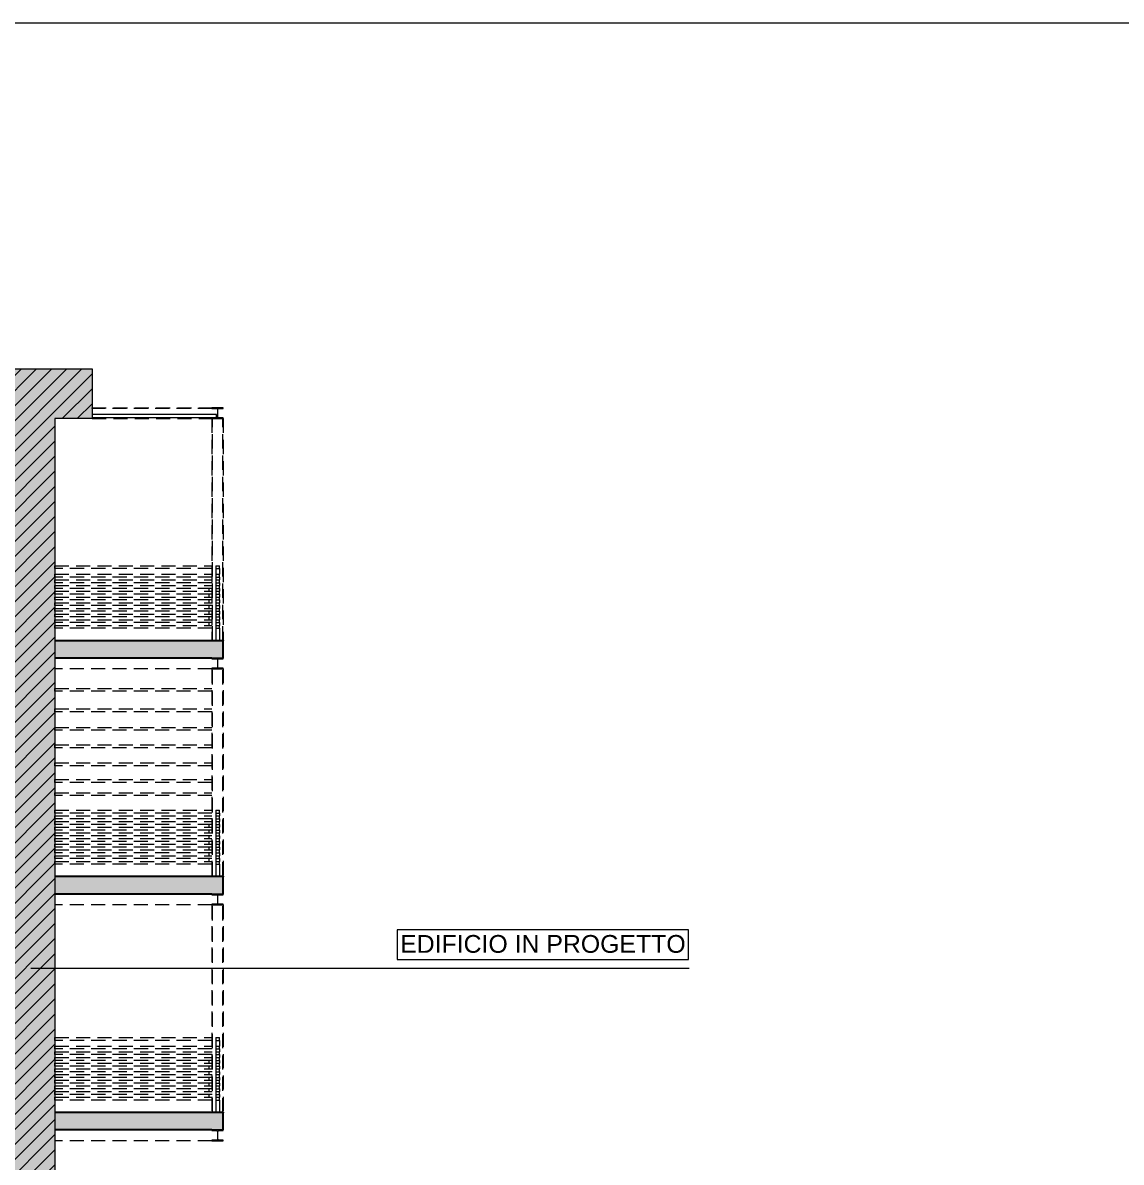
# Model space of a CAD drawing. Header units: millimetres. Extents: x -19 to 261, y -91 to 25.
# Drawn here: x 205.09 to 220.55, y 7.02 to 23.06 of the extents above; entities that cross this region are included whole.
import ezdxf

# ---------------------------------------------------------------- set-up
doc = ezdxf.new("R2010")
doc.units = ezdxf.units.MM
doc.linetypes.add('NASCOSTA2_S2', pattern=[0.3, 0.2, -0.1])
doc.layers.add('XR$3$STANDARD_1', color=7, linetype='Continuous', lineweight=18, true_color=0x000000)
doc.layers.add('XR$3$Travi', color=7, linetype='NASCOSTA2_S2', lineweight=18, true_color=0x000000)
doc.styles.add('ARIAL', font='arial.ttf')

msp = doc.modelspace()

# ---------------------------------------------------------------- hatches: boundary and pattern name
at = {"layer": 'XR$3$STANDARD_1', "lineweight": 5, "true_color": 0xff0000}
h = msp.add_hatch(dxfattribs=at)
h.set_pattern_fill('TRATTEGGIO_5', color=1, scale=0.1, style=0, pattern_type=2)
h.set_pattern_definition([(45, (0, 0), (-0.21213203, 0.21213203), []), (45, (-0.10607, 0.10607), (-0.21213203, 0.21213203), [])])
h.paths.add_polyline_path([(205.544, 17.488), (206.069, 17.488), (206.069, 18.188), (204.284, 18.188), (204.284, 0.378), (207.689, 0.378), (207.689, -2.542), (204.284, -2.542), (204.284, -2.942), (204.297, -3.083), (204.284, -2.962), (204.284, -3.292), (210.539, -3.292), (210.539, -2.792), (210.039, -2.792), (210.039, 0.178), (209.739, 0.178), (209.739, -2.542), (207.989, -2.542), (207.989, 0.378), (210.039, 0.378), (210.039, 0.888), (208.094, 0.888), (208.094, 3.918), (207.865, 3.918), (207.865, 4.118), (208.081, 4.118), (208.081, 4.223), (208.031, 4.223), (208.031, 4.233), (208.081, 4.233), (208.081, 4.368), (207.915, 4.368), (207.915, 4.408), (205.544, 4.408)], flags=0)
at = {"layer": 'XR$3$STANDARD_1', "lineweight": 5, "true_color": 0xadadad}
for points in [[(205.544, 17.488), (206.069, 17.488), (206.069, 18.188), (204.284, 18.188), (204.284, 0.378), (207.689, 0.378), (207.689, -2.542), (204.284, -2.542), (204.284, -2.939), (204.297, -3.083), (204.284, -2.962), (204.284, -3.292), (210.539, -3.292), (210.539, -2.792), (210.039, -2.792), (210.039, 0.178), (209.739, 0.178), (209.739, -2.542), (207.989, -2.542), (207.989, 0.378), (210.039, 0.378), (210.039, 0.888), (208.094, 0.888), (208.094, 3.918), (207.865, 3.918), (207.865, 4.118), (208.081, 4.118), (208.081, 4.223), (208.031, 4.223), (208.031, 4.233), (208.081, 4.233), (208.081, 4.368), (207.915, 4.368), (207.915, 4.408), (205.544, 4.408)], [(205.544, 14.368), (205.544, 14.118), (207.915, 14.118), (207.915, 14.368)], [(207.915, 10.798), (207.915, 11.048), (205.544, 11.048), (205.544, 10.798)], [(205.544, 7.478), (207.915, 7.478), (207.915, 7.728), (205.544, 7.728)]]:
    msp.add_hatch(color=253, dxfattribs=at).paths.add_polyline_path(points, flags=0)

# ---------------------------------------------------------------- linework, layer by layer
at = {"layer": 'XR$3$STANDARD_1', "color": 18, "lineweight": 18, "true_color": 0x000000}
for p, q in [((204.284, 18.188), (206.069, 18.188)), ((206.069, 18.188), (206.069, 17.488)), ((206.069, 17.488), (205.544, 17.488)), ((205.544, 17.488), (205.544, 4.408)), ((207.808, 15.418), (207.863, 15.418)), ((207.808, 15.418), (207.808, 15.378)), ((207.863, 15.378), (207.863, 15.418)), ((207.808, 15.378), (207.863, 15.378)), ((207.808, 15.298), (207.863, 15.298)), ((207.808, 15.298), (207.808, 15.258)), ((207.808, 15.258), (207.863, 15.258)), ((207.863, 15.258), (207.863, 15.298)), ((207.808, 15.218), (207.863, 15.218)), ((207.808, 15.218), (207.808, 15.178)), ((207.808, 15.178), (207.863, 15.178)), ((207.808, 15.138), (207.863, 15.138)), ((207.808, 15.138), (207.808, 15.098)), ((207.808, 15.098), (207.863, 15.098)), ((207.863, 15.178), (207.863, 15.218)), ((207.863, 15.098), (207.863, 15.138)), ((207.808, 15.058), (207.863, 15.058)), ((207.808, 15.058), (207.808, 15.018)), ((207.808, 15.018), (207.863, 15.018)), ((207.808, 14.978), (207.863, 14.978)), ((207.808, 14.978), (207.808, 14.938)), ((207.808, 14.938), (207.863, 14.938)), ((207.863, 15.018), (207.863, 15.058)), ((207.863, 14.938), (207.863, 14.978)), ((207.808, 14.898), (207.863, 14.898)), ((207.808, 14.898), (207.808, 14.858)), ((207.808, 14.858), (207.863, 14.858)), ((207.808, 14.818), (207.863, 14.818)), ((207.808, 14.818), (207.808, 14.778)), ((207.808, 14.778), (207.863, 14.778)), ((207.863, 14.858), (207.863, 14.898)), ((207.863, 14.778), (207.863, 14.818)), ((207.808, 14.738), (207.863, 14.738)), ((207.808, 14.738), (207.808, 14.698)), ((207.808, 14.698), (207.863, 14.698)), ((207.808, 14.658), (207.863, 14.658)), ((207.808, 14.658), (207.808, 14.618)), ((207.808, 14.618), (207.863, 14.618)), ((207.863, 14.698), (207.863, 14.738)), ((207.863, 14.618), (207.863, 14.658)), ((207.808, 14.578), (207.863, 14.578)), ((207.808, 14.578), (207.808, 14.538)), ((207.808, 14.538), (207.863, 14.538)), ((207.863, 14.538), (207.863, 14.578)), ((207.808, 11.978), (207.863, 11.978)), ((207.808, 11.978), (207.808, 11.938)), ((207.808, 11.938), (207.863, 11.938)), ((207.808, 11.898), (207.863, 11.898)), ((207.808, 11.898), (207.808, 11.858)), ((207.863, 11.938), (207.863, 11.978)), ((207.863, 11.858), (207.863, 11.898)), ((207.808, 11.858), (207.863, 11.858)), ((207.808, 11.818), (207.863, 11.818)), ((207.808, 11.818), (207.808, 11.778)), ((207.808, 11.778), (207.863, 11.778)), ((207.808, 11.738), (207.863, 11.738)), ((207.808, 11.738), (207.808, 11.698)), ((207.863, 11.778), (207.863, 11.818)), ((207.863, 11.698), (207.863, 11.738)), ((207.808, 11.698), (207.863, 11.698)), ((207.808, 11.658), (207.863, 11.658)), ((207.808, 11.658), (207.808, 11.618)), ((207.808, 11.618), (207.863, 11.618)), ((207.808, 11.578), (207.863, 11.578)), ((207.808, 11.578), (207.808, 11.538)), ((207.863, 11.618), (207.863, 11.658)), ((207.863, 11.538), (207.863, 11.578)), ((207.808, 11.538), (207.863, 11.538)), ((207.808, 11.498), (207.863, 11.498)), ((207.808, 11.498), (207.808, 11.458)), ((207.808, 11.458), (207.863, 11.458)), ((207.808, 11.418), (207.863, 11.418)), ((207.808, 11.418), (207.808, 11.378)), ((207.863, 11.458), (207.863, 11.498)), ((207.863, 11.378), (207.863, 11.418)), ((207.808, 11.378), (207.863, 11.378)), ((207.808, 11.338), (207.863, 11.338)), ((207.808, 11.338), (207.808, 11.298)), ((207.808, 11.298), (207.863, 11.298)), ((207.808, 11.258), (207.863, 11.258)), ((207.808, 11.258), (207.808, 11.218)), ((207.863, 11.298), (207.863, 11.338)), ((207.863, 11.218), (207.863, 11.258)), ((207.808, 11.218), (207.863, 11.218)), ((207.808, 8.778), (207.863, 8.778)), ((207.808, 8.778), (207.808, 8.738)), ((207.808, 8.738), (207.863, 8.738)), ((207.863, 8.738), (207.863, 8.778)), ((207.808, 8.658), (207.863, 8.658)), ((207.808, 8.658), (207.808, 8.618)), ((207.808, 8.618), (207.863, 8.618)), ((207.808, 8.578), (207.863, 8.578)), ((207.808, 8.578), (207.808, 8.538)), ((207.808, 8.538), (207.863, 8.538)), ((207.808, 8.498), (207.863, 8.498)), ((207.808, 8.498), (207.808, 8.458)), ((207.863, 8.618), (207.863, 8.658)), ((207.863, 8.538), (207.863, 8.578)), ((207.863, 8.458), (207.863, 8.498)), ((207.808, 8.458), (207.863, 8.458)), ((207.808, 8.418), (207.863, 8.418)), ((207.808, 8.418), (207.808, 8.378)), ((207.808, 8.378), (207.863, 8.378)), ((207.808, 8.338), (207.863, 8.338)), ((207.808, 8.338), (207.808, 8.298)), ((207.863, 8.378), (207.863, 8.418)), ((207.863, 8.298), (207.863, 8.338)), ((207.808, 8.298), (207.863, 8.298)), ((207.808, 8.258), (207.863, 8.258)), ((207.808, 8.258), (207.808, 8.218)), ((207.808, 8.218), (207.863, 8.218)), ((207.808, 8.178), (207.863, 8.178)), ((207.808, 8.178), (207.808, 8.138)), ((207.863, 8.218), (207.863, 8.258)), ((207.863, 8.138), (207.863, 8.178)), ((207.808, 8.138), (207.863, 8.138)), ((207.808, 8.098), (207.863, 8.098)), ((207.808, 8.098), (207.808, 8.058)), ((207.808, 8.058), (207.863, 8.058)), ((207.808, 8.018), (207.863, 8.018)), ((207.808, 8.018), (207.808, 7.978)), ((207.863, 8.058), (207.863, 8.098)), ((207.863, 7.978), (207.863, 8.018)), ((207.808, 7.978), (207.863, 7.978)), ((207.808, 7.938), (207.863, 7.938)), ((207.808, 7.938), (207.808, 7.898)), ((207.808, 7.898), (207.863, 7.898)), ((207.863, 7.898), (207.863, 7.938))]:
    msp.add_line(p, q, dxfattribs=at)
at = {"layer": 'XR$3$STANDARD_1', "color": 1, "lineweight": 18, "true_color": 0xff0000}
for p, q in [((207.755, 17.64), (207.755, 17.631)), ((207.915, 17.64), (207.755, 17.64)), ((207.915, 17.631), (207.915, 17.64)), ((207.755, 17.631), (207.817, 17.631)), ((207.817, 17.497), (207.755, 17.497)), ((207.755, 17.497), (207.755, 17.488)), ((207.755, 17.488), (207.915, 17.488)), ((207.817, 17.631), (207.821, 17.631)), ((207.817, 17.497), (207.817, 17.547)), ((207.821, 17.498), (207.817, 17.497)), ((207.821, 17.631), (207.825, 17.629)), ((207.825, 17.499), (207.821, 17.498)), ((207.825, 17.629), (207.828, 17.627)), ((207.828, 17.502), (207.825, 17.499)), ((207.828, 17.627), (207.83, 17.624)), ((207.83, 17.505), (207.828, 17.502)), ((207.83, 17.624), (207.832, 17.62)), ((207.832, 17.508), (207.83, 17.505)), ((207.832, 17.62), (207.832, 17.616)), ((207.832, 17.616), (207.832, 17.512)), ((207.832, 17.512), (207.832, 17.508)), ((207.838, 17.616), (207.839, 17.62)), ((207.838, 17.512), (207.838, 17.616)), ((207.839, 17.508), (207.838, 17.512)), ((207.839, 17.62), (207.84, 17.624)), ((207.841, 17.503), (207.839, 17.508)), ((207.84, 17.624), (207.843, 17.627)), ((207.845, 17.5), (207.841, 17.503)), ((207.843, 17.627), (207.846, 17.629)), ((207.849, 17.498), (207.845, 17.5)), ((207.846, 17.629), (207.85, 17.631)), ((207.853, 17.497), (207.849, 17.498)), ((207.85, 17.631), (207.853, 17.631)), ((207.853, 17.631), (207.915, 17.631)), ((207.915, 17.497), (207.853, 17.497)), ((207.915, 17.488), (207.915, 17.497)), ((207.755, 14.118), (207.755, 14.109)), ((207.915, 14.118), (207.755, 14.118)), ((207.915, 14.109), (207.915, 14.118)), ((207.755, 14.109), (207.817, 14.109)), ((207.817, 13.975), (207.755, 13.975)), ((207.755, 13.975), (207.755, 13.966)), ((207.755, 13.966), (207.915, 13.966)), ((207.817, 14.109), (207.821, 14.109)), ((207.821, 13.976), (207.817, 13.975)), ((207.821, 14.109), (207.825, 14.107)), ((207.825, 13.977), (207.821, 13.976)), ((207.825, 14.107), (207.828, 14.105)), ((207.828, 13.98), (207.825, 13.977)), ((207.828, 14.105), (207.83, 14.102)), ((207.83, 13.983), (207.828, 13.98)), ((207.83, 14.102), (207.832, 14.098)), ((207.832, 13.986), (207.83, 13.983)), ((207.832, 14.098), (207.832, 14.094)), ((207.832, 14.094), (207.832, 13.99)), ((207.832, 13.99), (207.832, 13.986)), ((207.838, 14.094), (207.839, 14.098)), ((207.838, 13.99), (207.838, 14.094)), ((207.839, 13.986), (207.838, 13.99)), ((207.839, 14.098), (207.84, 14.102)), ((207.841, 13.981), (207.839, 13.986)), ((207.84, 14.102), (207.843, 14.105)), ((207.845, 13.978), (207.841, 13.981)), ((207.843, 14.105), (207.846, 14.107)), ((207.849, 13.976), (207.845, 13.978)), ((207.846, 14.107), (207.85, 14.109)), ((207.853, 13.975), (207.849, 13.976)), ((207.85, 14.109), (207.853, 14.109)), ((207.853, 14.109), (207.915, 14.109)), ((207.915, 13.975), (207.853, 13.975)), ((207.915, 13.966), (207.915, 13.975)), ((207.755, 10.798), (207.755, 10.789)), ((207.915, 10.798), (207.755, 10.798)), ((207.755, 10.789), (207.817, 10.789)), ((207.817, 10.789), (207.821, 10.789)), ((207.821, 10.789), (207.825, 10.787)), ((207.825, 10.787), (207.828, 10.785)), ((207.828, 10.785), (207.83, 10.782)), ((207.83, 10.782), (207.832, 10.778)), ((207.832, 10.778), (207.832, 10.774)), ((207.832, 10.774), (207.832, 10.67)), ((207.838, 10.774), (207.839, 10.778)), ((207.838, 10.67), (207.838, 10.774)), ((207.839, 10.778), (207.84, 10.782)), ((207.84, 10.782), (207.843, 10.785)), ((207.843, 10.785), (207.846, 10.787)), ((207.846, 10.787), (207.85, 10.789)), ((207.85, 10.789), (207.853, 10.789)), ((207.853, 10.789), (207.915, 10.789)), ((207.915, 10.789), (207.915, 10.798)), ((207.817, 10.655), (207.755, 10.655)), ((207.755, 10.655), (207.755, 10.646)), ((207.755, 10.646), (207.915, 10.646)), ((207.821, 10.656), (207.817, 10.655)), ((207.825, 10.657), (207.821, 10.656)), ((207.828, 10.66), (207.825, 10.657)), ((207.83, 10.663), (207.828, 10.66)), ((207.832, 10.666), (207.83, 10.663)), ((207.832, 10.67), (207.832, 10.666)), ((207.839, 10.666), (207.838, 10.67)), ((207.841, 10.661), (207.839, 10.666)), ((207.845, 10.658), (207.841, 10.661)), ((207.849, 10.656), (207.845, 10.658)), ((207.853, 10.655), (207.849, 10.656)), ((207.915, 10.655), (207.853, 10.655)), ((207.915, 10.646), (207.915, 10.655)), ((214.47, 9.749), (205.205, 9.749)), ((207.755, 7.478), (207.755, 7.469)), ((207.915, 7.478), (207.755, 7.478)), ((207.755, 7.469), (207.817, 7.469)), ((207.817, 7.469), (207.821, 7.469)), ((207.821, 7.469), (207.825, 7.467)), ((207.825, 7.467), (207.828, 7.465)), ((207.828, 7.465), (207.83, 7.462)), ((207.83, 7.462), (207.832, 7.458)), ((207.832, 7.458), (207.832, 7.454)), ((207.832, 7.454), (207.832, 7.35)), ((207.838, 7.454), (207.839, 7.458)), ((207.838, 7.35), (207.838, 7.454)), ((207.839, 7.458), (207.84, 7.462)), ((207.84, 7.462), (207.843, 7.465)), ((207.843, 7.465), (207.846, 7.467)), ((207.846, 7.467), (207.85, 7.469)), ((207.85, 7.469), (207.853, 7.469)), ((207.853, 7.469), (207.915, 7.469)), ((207.915, 7.469), (207.915, 7.478)), ((207.817, 7.335), (207.755, 7.335)), ((207.755, 7.335), (207.755, 7.326)), ((207.755, 7.326), (207.915, 7.326)), ((207.821, 7.336), (207.817, 7.335)), ((207.825, 7.337), (207.821, 7.336)), ((207.828, 7.34), (207.825, 7.337)), ((207.83, 7.343), (207.828, 7.34)), ((207.832, 7.346), (207.83, 7.343)), ((207.832, 7.35), (207.832, 7.346)), ((207.839, 7.346), (207.838, 7.35)), ((207.841, 7.341), (207.839, 7.346)), ((207.845, 7.338), (207.841, 7.341)), ((207.849, 7.336), (207.845, 7.338)), ((207.853, 7.335), (207.849, 7.336)), ((207.915, 7.335), (207.853, 7.335)), ((207.915, 7.326), (207.915, 7.335))]:
    msp.add_line(p, q, dxfattribs=at)
at = {"layer": 'XR$3$STANDARD_1', "color": 18, "lineweight": 30, "true_color": 0x000000}
for p, q in [((207.915, 14.118), (207.915, 14.359)), ((207.755, 14.118), (205.544, 14.118)), ((207.915, 10.798), (207.915, 11.039)), ((207.755, 10.798), (205.544, 10.798)), ((207.915, 7.478), (207.915, 7.719)), ((207.755, 7.478), (205.544, 7.478))]:
    msp.add_line(p, q, dxfattribs=at)
at = {"layer": 'XR$3$STANDARD_1', "color": 18, "lineweight": 18, "true_color": 0x000000}
msp.add_lwpolyline([(177.099, 23.058), (260.757, 23.057)], dxfattribs=at)
at = {"layer": 'XR$3$STANDARD_1', "color": 1, "lineweight": 18, "true_color": 0xff0000}
for points in [[(207.817, 17.547), (206.069, 17.547), (206.069, 17.538)], [(207.755, 17.497), (206.069, 17.497), (206.069, 17.488)]]:
    msp.add_lwpolyline(points, dxfattribs=at)
at = {"layer": 'XR$3$STANDARD_1', "color": 18, "lineweight": 30, "true_color": 0x000000}
for points in [[(205.544, 14.368), (207.915, 14.368), (207.915, 14.359)], [(205.544, 11.048), (207.915, 11.048), (207.915, 11.039)], [(205.544, 7.728), (207.915, 7.728), (207.915, 7.719)]]:
    msp.add_lwpolyline(points, dxfattribs=at)
at = {"layer": 'XR$3$STANDARD_1', "color": 18, "lineweight": 18, "true_color": 0x000000}
msp.add_lwpolyline([(210.361, 9.876), (214.461, 9.876), (214.461, 10.293), (210.361, 10.293)], close=True, dxfattribs=at)
at = {"layer": 'XR$3$Travi', "color": 18, "lineweight": 5, "true_color": 0x000000}
for p, q in [((206.069, 17.488), (207.763, 17.488)), ((207.755, 17.488), (207.755, 14.368)), ((207.764, 14.368), (207.764, 17.488)), ((207.906, 14.368), (207.906, 17.488)), ((207.915, 17.488), (207.915, 14.368)), ((207.808, 15.378), (207.808, 15.298)), ((207.808, 15.258), (207.808, 15.218)), ((207.863, 15.378), (207.863, 15.298)), ((207.863, 15.258), (207.863, 15.218)), ((207.715, 15.058), (207.715, 15.098)), ((207.808, 15.178), (207.808, 15.138)), ((207.808, 15.098), (207.808, 15.058)), ((207.863, 15.178), (207.863, 15.138)), ((207.863, 15.098), (207.863, 15.058)), ((207.715, 14.978), (207.715, 15.018)), ((207.715, 14.898), (207.715, 14.938)), ((207.808, 15.018), (207.808, 14.978)), ((207.808, 14.938), (207.808, 14.898)), ((207.863, 15.018), (207.863, 14.978)), ((207.863, 14.938), (207.863, 14.898)), ((207.715, 14.818), (207.715, 14.858)), ((207.715, 14.738), (207.715, 14.778)), ((207.808, 14.858), (207.808, 14.818)), ((207.808, 14.778), (207.808, 14.738)), ((207.863, 14.858), (207.863, 14.818)), ((207.863, 14.778), (207.863, 14.738)), ((207.715, 14.658), (207.715, 14.698)), ((207.715, 14.578), (207.715, 14.618)), ((207.808, 14.698), (207.808, 14.658)), ((207.808, 14.618), (207.808, 14.578)), ((207.863, 14.698), (207.863, 14.658)), ((207.863, 14.618), (207.863, 14.578)), ((207.808, 14.538), (207.808, 14.368)), ((207.863, 14.538), (207.863, 14.368)), ((207.755, 13.966), (205.544, 13.966)), ((207.755, 13.966), (207.755, 11.048)), ((207.764, 11.048), (207.764, 13.966)), ((207.906, 11.048), (207.906, 13.966)), ((207.915, 13.966), (207.915, 11.048)), ((207.808, 11.938), (207.808, 11.898)), ((207.863, 11.938), (207.863, 11.898)), ((207.715, 11.738), (207.715, 11.778)), ((207.808, 11.858), (207.808, 11.818)), ((207.808, 11.778), (207.808, 11.738)), ((207.863, 11.858), (207.863, 11.818)), ((207.863, 11.778), (207.863, 11.738)), ((207.715, 11.658), (207.715, 11.698)), ((207.715, 11.578), (207.715, 11.618)), ((207.808, 11.698), (207.808, 11.658)), ((207.808, 11.618), (207.808, 11.578)), ((207.863, 11.698), (207.863, 11.658)), ((207.863, 11.618), (207.863, 11.578)), ((207.715, 11.498), (207.715, 11.538)), ((207.715, 11.418), (207.715, 11.458)), ((207.808, 11.538), (207.808, 11.498)), ((207.808, 11.458), (207.808, 11.418)), ((207.863, 11.538), (207.863, 11.498)), ((207.863, 11.458), (207.863, 11.418)), ((207.715, 11.338), (207.715, 11.378)), ((207.715, 11.258), (207.715, 11.298)), ((207.808, 11.378), (207.808, 11.338)), ((207.808, 11.298), (207.808, 11.258)), ((207.863, 11.378), (207.863, 11.338)), ((207.863, 11.298), (207.863, 11.258)), ((207.808, 11.218), (207.808, 11.048)), ((207.863, 11.218), (207.863, 11.048)), ((207.755, 10.646), (205.544, 10.646)), ((207.755, 10.646), (207.755, 7.728)), ((207.764, 7.728), (207.764, 10.646)), ((207.906, 7.728), (207.906, 10.646)), ((207.915, 10.646), (207.915, 7.728)), ((207.808, 8.738), (207.808, 8.658)), ((207.863, 8.738), (207.863, 8.658)), ((207.808, 8.618), (207.808, 8.578)), ((207.808, 8.538), (207.808, 8.498)), ((207.863, 8.618), (207.863, 8.578)), ((207.863, 8.538), (207.863, 8.498)), ((207.715, 8.418), (207.715, 8.458)), ((207.715, 8.338), (207.715, 8.378)), ((207.808, 8.458), (207.808, 8.418)), ((207.808, 8.378), (207.808, 8.338)), ((207.863, 8.458), (207.863, 8.418)), ((207.863, 8.378), (207.863, 8.338)), ((207.715, 8.258), (207.715, 8.298)), ((207.715, 8.178), (207.715, 8.218)), ((207.808, 8.298), (207.808, 8.258)), ((207.808, 8.218), (207.808, 8.178)), ((207.863, 8.298), (207.863, 8.258)), ((207.863, 8.218), (207.863, 8.178)), ((207.715, 8.098), (207.715, 8.138)), ((207.715, 8.018), (207.715, 8.058)), ((207.808, 8.138), (207.808, 8.098)), ((207.808, 8.058), (207.808, 8.018)), ((207.863, 8.138), (207.863, 8.098)), ((207.863, 8.058), (207.863, 8.018)), ((207.715, 7.938), (207.715, 7.978)), ((207.808, 7.978), (207.808, 7.938)), ((207.808, 7.898), (207.808, 7.728)), ((207.863, 7.978), (207.863, 7.938)), ((207.863, 7.898), (207.863, 7.728)), ((207.755, 7.326), (205.544, 7.326))]:
    msp.add_line(p, q, dxfattribs=at)
for points in [[(207.755, 17.631), (206.069, 17.631), (206.069, 17.64), (207.755, 17.64)], [(207.756, 15.378), (205.544, 15.378), (205.544, 15.418), (207.755, 15.418), (207.755, 15.378)], [(207.756, 15.258), (205.544, 15.258), (205.544, 15.298), (207.756, 15.298)], [(207.756, 15.178), (205.544, 15.178), (205.544, 15.218), (207.756, 15.218)], [(207.756, 15.098), (205.544, 15.098), (205.544, 15.138), (207.756, 15.138)], [(207.756, 15.018), (205.544, 15.018), (205.544, 15.058), (207.756, 15.058)], [(207.756, 14.938), (205.544, 14.938), (205.544, 14.978), (207.756, 14.978)], [(207.756, 14.858), (205.544, 14.858), (205.544, 14.898), (207.756, 14.898)], [(207.756, 14.778), (205.544, 14.778), (205.544, 14.818), (207.756, 14.818)], [(207.756, 14.698), (205.544, 14.698), (205.544, 14.738), (207.756, 14.738)], [(207.756, 14.618), (205.544, 14.618), (205.544, 14.658), (207.756, 14.658)], [(207.756, 14.538), (205.544, 14.538), (205.544, 14.578), (207.756, 14.578)], [(207.755, 13.652), (205.544, 13.652), (205.544, 13.692), (207.755, 13.692)], [(207.755, 13.364), (205.544, 13.364), (205.544, 13.404), (207.755, 13.404)], [(207.755, 13.104), (205.544, 13.104), (205.544, 13.144), (207.755, 13.144)], [(207.755, 12.857), (205.544, 12.857), (205.544, 12.897), (207.755, 12.897)], [(207.755, 12.604), (205.544, 12.604), (205.544, 12.644), (207.755, 12.644)], [(207.755, 12.369), (205.544, 12.369), (205.544, 12.409), (207.755, 12.409)], [(207.755, 12.183), (205.544, 12.183), (205.544, 12.223), (207.755, 12.223)], [(207.755, 11.938), (205.544, 11.938), (205.544, 11.978), (207.755, 11.978)], [(207.755, 11.858), (205.544, 11.858), (205.544, 11.898), (207.755, 11.898)], [(207.755, 11.778), (205.544, 11.778), (205.544, 11.818), (207.755, 11.818)], [(207.755, 11.698), (205.544, 11.698), (205.544, 11.738), (207.755, 11.738)], [(207.755, 11.618), (205.544, 11.618), (205.544, 11.658), (207.755, 11.658)], [(207.755, 11.538), (205.544, 11.538), (205.544, 11.578), (207.755, 11.578)], [(207.755, 11.458), (205.544, 11.458), (205.544, 11.498), (207.755, 11.498)], [(207.755, 11.378), (205.544, 11.378), (205.544, 11.418), (207.755, 11.418)], [(207.755, 11.298), (205.544, 11.298), (205.544, 11.338), (207.755, 11.338)], [(207.755, 11.218), (205.544, 11.218), (205.544, 11.258), (207.755, 11.258)], [(207.756, 8.738), (205.544, 8.738), (205.544, 8.778), (207.755, 8.778), (207.755, 8.738)], [(207.756, 8.618), (205.544, 8.618), (205.544, 8.658), (207.756, 8.658)], [(207.756, 8.538), (205.544, 8.538), (205.544, 8.578), (207.756, 8.578)], [(207.756, 8.458), (205.544, 8.458), (205.544, 8.498), (207.756, 8.498)], [(207.756, 8.378), (205.544, 8.378), (205.544, 8.418), (207.756, 8.418)], [(207.756, 8.298), (205.544, 8.298), (205.544, 8.338), (207.756, 8.338)], [(207.756, 8.218), (205.544, 8.218), (205.544, 8.258), (207.756, 8.258)], [(207.756, 8.138), (205.544, 8.138), (205.544, 8.178), (207.756, 8.178)], [(207.756, 8.058), (205.544, 8.058), (205.544, 8.098), (207.756, 8.098)], [(207.756, 7.978), (205.544, 7.978), (205.544, 8.018), (207.756, 8.018)], [(207.756, 7.898), (205.544, 7.898), (205.544, 7.938), (207.756, 7.938)]]:
    msp.add_lwpolyline(points, dxfattribs=at)

# ---------------------------------------------------------------- texts
at = {"layer": 'XR$3$STANDARD_1', "color": 18, "lineweight": 18, "true_color": 0x000000, "insert": (210.403, 9.968), "char_height": 0.25, "width": 8.46739, "attachment_point": 7, "style": 'ARIAL'}
msp.add_mtext('EDIFICIO IN PROGETTO', dxfattribs=at)

doc.saveas('drawing.dxf')
